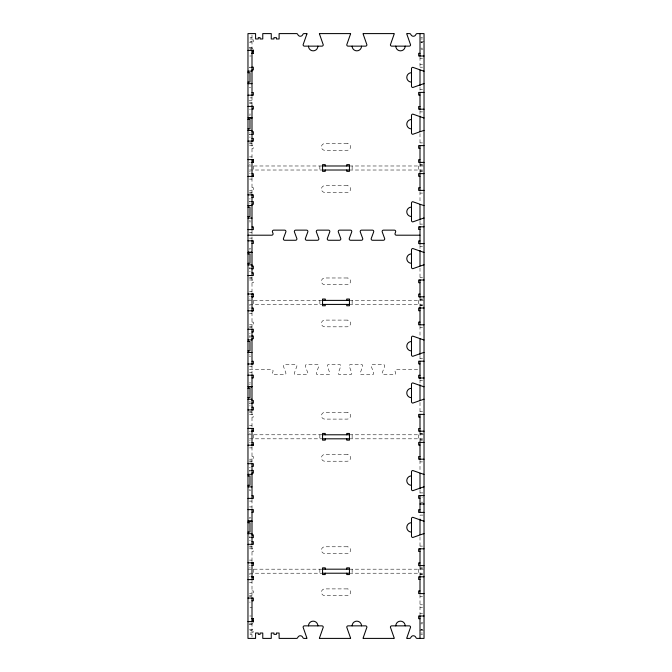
<?xml version="1.0" encoding="UTF-8"?>
<svg xmlns="http://www.w3.org/2000/svg" width="672" height="672" viewBox="0 0 672 672"><rect width="100%" height="100%" fill="white"/><g stroke="black" fill="none" stroke-linecap="round" stroke-linejoin="round"><path stroke-width="0.5" stroke-dasharray="3.36 2.52" d="M424.032 41.555L420 41.555M420 630.445L424.032 630.445M249.984 37.632L252 37.632M420.756 37.632L422.52 37.632M249.984 38.976L252 38.976M420.756 38.976L422.52 38.976M252 39.875L253.344 39.875L253.344 42.563L249.48 42.563M249.984 41.555L252 41.555M420.756 42.395L422.52 42.395M420.756 42.563L422.52 42.563M248.976 47.712L252 47.712M249.48 48.157L253.344 48.157L253.344 48.67M420.756 48.157L422.52 48.157M249.984 49.165L252 49.165M421.008 49.165L423.024 49.165M249.648 56.003L251.328 56.003M420 58.691L422.52 58.691M420 64.512L422.52 64.512M249.648 67.2L250.32 67.2M420 67.2L422.52 67.2M249.312 67.326L250.656 67.326M249.312 87.486L250.656 87.486M420 89.712L422.52 89.712M249.984 97.885L252 97.885M248.976 100.8L252 100.8M249.48 102.606L252 102.606M249.48 103.715L252 103.715M249.48 109.2L250.488 109.2M420 111.888L422.52 111.888M249.312 114.114L250.656 114.114M249.48 115.458L250.236 115.458M249.48 132.93L250.236 132.93M249.312 134.274L250.656 134.274M249.48 134.4L250.32 134.4M249.48 137.088L250.236 137.088M249.48 142.909L252 142.909M420 142.909L422.52 142.909M249.48 143.808L252 143.808M249.48 145.597L253.344 145.597L253.344 148.285L252 148.285M249.48 156.912L252 156.912M249.48 162.397L250.236 162.397M249.48 164.64L250.236 164.64M420 164.64L422.52 164.64M420 165.085L422.52 165.085M247.968 165.984L322.56 165.984M349.44 165.984L424.032 165.984M249.48 170.016L322.56 170.016M349.44 170.016L422.52 170.016M420 170.915L422.52 170.915M249.48 171.36L250.236 171.36M420 171.36L422.52 171.36M249.48 173.603L250.236 173.603M249.48 179.088L252 179.088M252 187.715L253.344 187.715L253.344 190.403L249.48 190.403M249.48 192.192L252 192.192M249.48 193.091L252 193.091M420 193.091L422.52 193.091M249.48 198.912L250.236 198.912M249.48 201.6L250.32 201.6M249.312 201.726L250.656 201.726M249.48 203.07L250.236 203.07M249.48 220.542L250.236 220.542M249.312 221.886L250.656 221.886M420 224.112L422.52 224.112M249.48 232.285L252 232.285M249.48 238.115L252 238.115M420 246.288L422.52 246.288M249.312 248.514L250.656 248.514M249.48 249.858L250.236 249.858M249.48 267.33L250.236 267.33M249.312 268.674L250.656 268.674M249.48 268.8L250.32 268.8M249.48 271.488L250.236 271.488M249.48 277.309L252 277.309M420 277.309L422.52 277.309M249.48 278.208L252 278.208M249.48 279.997L253.344 279.997L253.344 282.685L252 282.685M249.48 291.312L252 291.312M249.48 296.797L250.236 296.797M249.48 299.04L250.236 299.04M420 299.04L422.52 299.04M420 299.485L422.52 299.485M247.968 300.384L322.56 300.384M349.44 300.384L424.032 300.384M249.48 304.416L322.56 304.416M349.44 304.416L422.52 304.416M420 305.315L422.52 305.315M249.48 305.76L250.236 305.76M420 305.76L422.52 305.76M249.48 308.003L250.236 308.003M249.48 313.488L252 313.488M252 322.115L253.344 322.115L253.344 324.803L249.48 324.803M249.48 326.592L252 326.592M249.48 327.491L252 327.491M420 327.491L422.52 327.491M249.48 333.312L250.236 333.312M249.48 336L250.32 336M249.312 336.126L250.656 336.126M249.48 337.47L250.236 337.47M249.48 354.942L250.236 354.942M249.312 356.286L250.656 356.286M420 358.512L422.52 358.512M249.48 366.685L252 366.685M249.455 369.6L271.74 369.6A1.344 1.344 0 0 1 273 371.406L272.437 372.935A1.344 1.344 0 0 0 273.731 374.665L284.592 374.665A1.344 1.344 0 0 0 285.877 372.935L283.416 366.265A1.344 1.344 0 0 1 284.701 364.535L295.571 364.535A1.344 1.344 0 0 1 296.856 366.265L294.395 372.935A1.344 1.344 0 0 0 295.68 374.665L306.541 374.665A1.344 1.344 0 0 0 307.835 372.935L305.365 366.265A1.344 1.344 0 0 1 306.659 364.535L317.52 364.535A1.344 1.344 0 0 1 318.805 366.265L316.344 372.935A1.344 1.344 0 0 0 317.629 374.665L328.499 374.665A1.344 1.344 0 0 0 329.784 372.935L327.323 366.265A1.344 1.344 0 0 1 328.608 364.535L339.469 364.535A1.344 1.344 0 0 1 340.763 366.265L338.293 372.935A1.344 1.344 0 0 0 339.587 374.665L350.448 374.665A1.344 1.344 0 0 0 351.733 372.935L349.272 366.265A1.344 1.344 0 0 1 350.557 364.535L361.427 364.535A1.344 1.344 0 0 1 362.712 366.265L360.251 372.935A1.344 1.344 0 0 0 361.536 374.665L372.397 374.665A1.344 1.344 0 0 0 373.691 372.935L371.221 366.265A1.344 1.344 0 0 1 372.515 364.535L383.376 364.535A1.344 1.344 0 0 1 384.661 366.265L382.2 372.935A1.344 1.344 0 0 0 383.485 374.665L394.355 374.665A1.344 1.344 0 0 0 395.64 372.935L395.077 371.406A1.344 1.344 0 0 1 396.337 369.6L418.522 369.6M249.48 372.515L252 372.515M420 380.688L422.52 380.688M249.312 382.914L250.656 382.914M249.48 384.258L250.236 384.258M249.48 401.73L250.236 401.73M249.312 403.074L250.656 403.074M249.48 403.2L250.32 403.2M249.48 405.888L250.236 405.888M249.48 411.709L252 411.709M420 411.709L422.52 411.709M249.48 412.608L252 412.608M249.48 414.397L253.344 414.397L253.344 417.085L252 417.085M249.48 425.712L252 425.712M249.48 431.197L250.236 431.197M249.48 433.44L250.236 433.44M420 433.44L422.52 433.44M420 433.885L422.52 433.885M247.968 434.784L322.56 434.784M349.44 434.784L424.032 434.784M249.48 438.816L322.56 438.816M349.44 438.816L422.52 438.816M420 439.715L422.52 439.715M249.48 440.16L250.236 440.16M420 440.16L422.52 440.16M249.48 442.403L250.236 442.403M249.48 447.888L252 447.888M252 456.515L253.344 456.515L253.344 459.203L249.48 459.203M249.48 460.992L252 460.992M249.48 461.891L252 461.891M420 461.891L422.52 461.891M249.48 467.712L250.236 467.712M249.48 470.4L250.32 470.4M249.312 470.526L250.656 470.526M249.48 471.87L250.236 471.87M249.48 489.342L250.236 489.342M249.312 490.686L250.656 490.686M420 492.912L423.024 492.912M422.016 497.33L422.268 497.33M249.48 501.085L252 501.085M420.756 502.194L423.024 502.194M249.48 506.915L252 506.915M423.024 515.088L420 515.088L420 518.188M249.312 517.314L250.656 517.314M249.48 518.658L250.236 518.658M249.48 536.13L250.236 536.13M249.312 537.474L250.656 537.474M249.48 537.6L250.32 537.6M249.48 540.288L250.236 540.288M249.48 546.109L252 546.109M420 546.109L422.52 546.109M249.48 547.008L252 547.008M249.48 548.797L253.344 548.797L253.344 551.485L252 551.485M249.48 560.112L252 560.112M249.48 565.597L250.236 565.597M249.48 567.84L250.236 567.84M420 567.84L422.52 567.84M420 568.285L422.52 568.285M247.968 569.184L322.56 569.184M349.44 569.184L424.032 569.184M249.48 573.216L322.56 573.216M349.44 573.216L422.52 573.216M420 574.115L422.52 574.115M249.48 574.56L250.236 574.56M420 574.56L422.52 574.56M249.48 576.803L250.236 576.803M249.48 582.288L252 582.288M252 590.915L253.344 590.915L253.344 593.603L249.48 593.603M249.48 595.392L252 595.392M249.48 596.291L252 596.291M420 596.291L422.52 596.291M249.48 602.112L250.236 602.112M420 604.8L422.52 604.8M249.984 607.488L252 607.488M420 607.488L422.52 607.488M420 613.309L422.52 613.309M249.648 615.997L251.328 615.997M421.008 622.835L423.024 622.835M249.48 623.843L253.344 623.843L253.344 623.33M420.756 623.843L422.52 623.843M248.976 624.288L252 624.288M249.48 629.437L253.344 629.437L253.344 632.125L252 632.125M420.756 629.437L422.52 629.437M420.756 629.605L422.52 629.605M249.984 630.445L252 630.445M249.984 633.024L252 633.024M420.756 633.024L422.52 633.024M249.984 634.368L252 634.368M420.756 634.368L422.52 634.368M420 57.179L420 68.611M420 86.898L420 91.56M420 110.88L420 114.988M420 133.602L420 144.421M420 163.33L420 173.603M420 191.579L420 202.398M420 221.012L420 225.96M420 245.28L420 249.388M420 268.002L420 278.821M420 297.73L420 308.003M420 325.979L420 336.798M420 355.412L420 360.36M420 379.68L420 383.788M420 402.402L420 413.221M420 432.13L420 442.403M420 460.379L420 471.198M420 489.812L420 494.701M420 536.802L420 547.621M420 566.622L420 576.803M420 594.779L420 614.821M418.656 165.984L418.656 170.016M418.656 300.384L418.656 304.416M418.656 434.784L418.656 438.816M418.656 569.184L418.656 573.216M352.128 165.984L352.128 170.016M352.128 300.384L352.128 304.416M352.128 434.784L352.128 438.816M352.128 569.184L352.128 573.216M319.872 165.984L319.872 170.016M319.872 300.384L319.872 304.416M319.872 434.784L319.872 438.816M319.872 569.184L319.872 573.216M253.344 165.984L253.344 170.016M253.344 300.384L253.344 304.416M253.344 434.784L253.344 438.816M253.344 569.184L253.344 573.216M252 35.003L252 48.997M252 96.541L252 105.529M252 142.8L252 158.995M252 178.08L252 193.2M252 230.941L252 234.469M252 236.838L252 239.459M252 277.2L252 293.395M252 312.48L252 327.6M252 365.341L252 373.859M252 411.6L252 427.795M252 446.88L252 462M252 499.741L252 508.259M252 546L252 561.12M252 580.205L252 596.4M252 623.003L252 636.997M347.197 143.581L324.803 143.581A3.36 3.36 0 0 0 321.443 146.941A3.36 3.36 0 0 0 324.803 150.301L347.197 150.301A3.36 3.36 0 0 0 350.557 146.941A3.36 3.36 0 0 0 347.197 143.581M347.197 185.699L324.803 185.699A3.36 3.36 0 0 0 321.443 189.059A3.36 3.36 0 0 0 324.803 192.419L347.197 192.419A3.36 3.36 0 0 0 350.557 189.059A3.36 3.36 0 0 0 347.197 185.699M347.197 277.981L324.803 277.981A3.36 3.36 0 0 0 321.443 281.341A3.36 3.36 0 0 0 324.803 284.701L347.197 284.701A3.36 3.36 0 0 0 350.557 281.341A3.36 3.36 0 0 0 347.197 277.981M347.197 320.099L324.803 320.099A3.36 3.36 0 0 0 321.443 323.459A3.36 3.36 0 0 0 324.803 326.819L347.197 326.819A3.36 3.36 0 0 0 350.557 323.459A3.36 3.36 0 0 0 347.197 320.099M347.197 412.381L324.803 412.381A3.36 3.36 0 0 0 321.443 415.741A3.36 3.36 0 0 0 324.803 419.101L347.197 419.101A3.36 3.36 0 0 0 350.557 415.741A3.36 3.36 0 0 0 347.197 412.381M347.197 454.499L324.803 454.499A3.36 3.36 0 0 0 321.443 457.859A3.36 3.36 0 0 0 324.803 461.219L347.197 461.219A3.36 3.36 0 0 0 350.557 457.859A3.36 3.36 0 0 0 347.197 454.499M347.197 546.781L324.803 546.781A3.36 3.36 0 0 0 321.443 550.141A3.36 3.36 0 0 0 324.803 553.501L347.197 553.501A3.36 3.36 0 0 0 350.557 550.141A3.36 3.36 0 0 0 347.197 546.781M347.197 588.899L324.803 588.899A3.36 3.36 0 0 0 321.443 592.259A3.36 3.36 0 0 0 324.803 595.619L347.197 595.619A3.36 3.36 0 0 0 350.557 592.259A3.36 3.36 0 0 0 347.197 588.899"/><path stroke-width="1.01" d="M247.968 50.4L253.344 50.4M252 50.845L253.344 50.845M252 53.088L253.344 53.088L253.344 50.014M252 53.315L253.344 53.483M420 53.315L418.656 53.315L418.656 56.003L424.032 56.003M251.664 67.2L253.344 67.2L253.344 69.888L252 69.888M247.968 71.165L252 71.106M247.968 72.702L249.984 72.702L249.984 82.11L247.968 82.11M247.968 83.698L252 83.639M424.032 92.4L418.656 92.4L418.656 95.088L420 95.088M252 92.509L253.344 92.509L253.344 95.197L247.968 95.197M247.968 106.403L253.344 106.403L253.344 109.091L252 109.091M420 106.512L418.656 106.512L418.656 109.2L424.032 109.2M247.968 119.49L249.984 119.49L249.984 128.898L247.968 128.898M247.968 130.494L252 130.435M252 131.712L253.344 131.712L253.344 134.4L251.664 134.4M252 138.432L253.344 138.432L253.344 141.12L247.968 141.12M424.032 145.597L418.656 145.597L418.656 148.285L420 148.285M247.968 159.6L253.344 159.6L253.344 162.397L251.748 162.397M252 159.709L253.344 159.709M420 159.709L418.656 159.709L418.656 162.397L424.032 162.397M252 162.288L253.344 162.288M322.56 165.984L349.44 165.984M322.56 170.016L349.44 170.016M424.032 173.603L418.656 173.603L418.656 176.291L420 176.291M252 173.712L253.344 173.712L253.344 176.4L247.968 176.4M252 176.291L253.344 176.291M420 187.715L418.656 187.715L418.656 190.403L424.032 190.403M247.968 194.88L253.344 194.88L253.344 197.568L252 197.568M251.664 201.6L253.344 201.6L253.344 204.288L252 204.288M247.968 205.506L252 205.506M247.968 207.102L249.984 207.102L249.984 216.51L247.968 216.51M247.968 218.039L252 218.098M424.032 226.8L418.656 226.8L418.656 229.488L420 229.488M252 226.909L253.344 226.909L253.344 229.597L247.968 229.597M247.968 235.2L271.74 235.2A1.344 1.344 0 0 0 273 233.394L272.437 231.865A1.344 1.344 0 0 1 273.731 230.135L284.592 230.135A1.344 1.344 0 0 1 285.877 231.865L283.416 238.535A1.344 1.344 0 0 0 284.701 240.265L295.571 240.265A1.344 1.344 0 0 0 296.856 238.535L294.395 231.865A1.344 1.344 0 0 1 295.68 230.135L306.541 230.135A1.344 1.344 0 0 1 307.835 231.865L305.365 238.535A1.344 1.344 0 0 0 306.659 240.265L317.52 240.265A1.344 1.344 0 0 0 318.805 238.535L316.344 231.865A1.344 1.344 0 0 1 317.629 230.135L328.499 230.135A1.344 1.344 0 0 1 329.784 231.865L327.323 238.535A1.344 1.344 0 0 0 328.608 240.265L339.469 240.265A1.344 1.344 0 0 0 340.763 238.535L338.293 231.865A1.344 1.344 0 0 1 339.587 230.135L350.448 230.135A1.344 1.344 0 0 1 351.733 231.865L349.272 238.535A1.344 1.344 0 0 0 350.557 240.265L361.427 240.265A1.344 1.344 0 0 0 362.712 238.535L360.251 231.865A1.344 1.344 0 0 1 361.536 230.135L372.397 230.135A1.344 1.344 0 0 1 373.691 231.865L371.221 238.535A1.344 1.344 0 0 0 372.515 240.265L383.376 240.265A1.344 1.344 0 0 0 384.661 238.535L382.2 231.865A1.344 1.344 0 0 1 383.485 230.135L394.355 230.135A1.344 1.344 0 0 1 395.64 231.865L395.077 233.394A1.344 1.344 0 0 0 396.337 235.2L420 235.2M247.968 240.803L253.344 240.803L253.344 243.491L252 243.491M420 240.912L418.656 240.912L418.656 243.6L424.032 243.6M247.968 253.89L249.984 253.89L249.984 263.298L247.968 263.298M247.968 264.894L252 264.835M252 266.112L253.344 266.112L253.344 268.8L251.664 268.8M252 272.832L253.344 272.832L253.344 275.52L247.968 275.52M424.032 279.997L418.656 279.997L418.656 282.685L420 282.685M247.968 294L253.344 294L253.344 296.797L251.748 296.797M252 294.109L253.344 294.109M420 294.109L418.656 294.109L418.656 296.797L424.032 296.797M252 296.688L253.344 296.688M322.56 300.384L349.44 300.384M322.56 304.416L349.44 304.416M424.032 308.003L418.656 308.003L418.656 310.691L420 310.691M252 308.112L253.344 308.112L253.344 310.8L247.968 310.8M252 310.691L253.344 310.691M420 322.115L418.656 322.115L418.656 324.803L424.032 324.803M247.968 329.28L253.344 329.28L253.344 331.968L252 331.968M251.664 336L253.344 336L253.344 338.688L252 338.688M247.968 339.965L252 339.906M247.968 341.502L249.984 341.502L249.984 350.91L247.968 350.91M247.968 352.439L252 352.498M424.032 361.2L418.656 361.2L418.656 363.888L420 363.888M252 361.309L253.344 361.309L253.344 363.997L247.968 363.997M247.968 375.203L253.344 375.203L253.344 377.891L252 377.891M420 375.312L418.656 375.312L418.656 378L424.032 378M247.968 388.29L249.984 388.29L249.984 397.698L247.968 397.698M247.968 399.294L252 399.235M252 400.512L253.344 400.512L253.344 403.2L251.664 403.2M252 407.232L253.344 407.232L253.344 409.92L247.968 409.92M424.032 414.397L418.656 414.397L418.656 417.085L420 417.085M247.968 428.4L253.344 428.4L253.344 431.197L251.748 431.197M252 428.509L253.344 428.509M420 428.509L418.656 428.509L418.656 431.197L424.032 431.197M252 431.088L253.344 431.088M322.56 434.784L349.44 434.784M322.56 438.816L349.44 438.816M424.032 442.403L418.656 442.403L418.656 445.091L420 445.091M252 442.512L253.344 442.512L253.344 445.2L247.968 445.2M252 445.091L253.344 445.091M420 456.515L418.656 456.515L418.656 459.203L424.032 459.203M247.968 463.68L253.344 463.68L253.344 466.368L252 466.368M251.664 470.4L253.344 470.4L253.344 473.088L252 473.088M247.968 474.365L252 474.306M247.968 475.902L249.984 475.902L249.984 485.31L247.968 485.31M247.968 486.839L252 486.898M424.032 495.6L418.656 495.6L418.656 498.288L420 498.288M252 495.709L253.344 495.709L253.344 498.397L247.968 498.397M420 504L424.032 504M247.968 509.603L253.344 509.603L253.344 512.291L252 512.291M420 509.712L418.656 509.712L418.656 512.4L424.032 512.4M247.968 522.69L249.984 522.69L249.984 532.098L247.968 532.098M247.968 533.694L252 533.694M252 534.912L253.344 534.912L253.344 537.6L251.664 537.6M252 541.632L253.344 541.632L253.344 544.32L247.968 544.32M424.032 548.797L418.656 548.797L418.656 551.485L420 551.485M247.968 562.8L253.344 562.8L253.344 565.488L252 565.488M252 562.909L253.344 562.909M420 562.909L418.656 562.909L418.656 565.597L424.032 565.597M322.56 569.184L349.44 569.184M322.56 573.216L349.44 573.216M251.748 576.803L253.344 576.803L253.344 579.6L247.968 579.6M424.032 576.803L418.656 576.803L418.656 579.491L420 579.491M252 576.912L253.344 576.912M252 579.491L253.344 579.491M420 590.915L418.656 590.915L418.656 593.603L424.032 593.603M247.968 598.08L253.344 598.08L253.344 600.768L252 600.768M424.032 615.997L418.656 615.997L418.656 618.685L420 618.685M252 618.685L253.344 618.517M252 618.912L253.344 618.912L253.344 621.986M252 621.155L253.344 621.155M247.968 621.6L253.344 621.6M420 33.6L420 56.171M420 70.014L420 85.495M420 92.4L420 109.872M420 116.021L420 131.536M420 145.429L420 163.103M420 172.897L420 190.571M420 204.464L420 219.979M420 226.8L420 244.272M420 250.421L420 265.936M420 279.829L420 297.503M420 307.297L420 324.971M420 338.864L420 354.379M420 361.2L420 378.672M420 384.821L420 400.336M420 414.229L420 431.903M420 441.697L420 459.371M420 473.264L420 488.779M420 495.6L420 512.4M420 519.221L420 534.736M420 548.629L420 566.303M420 576.097L420 593.771M420 615.829L420 638.4M346.752 165.984L346.752 164.64L349.44 164.64L349.44 171.36L346.752 171.36L346.752 170.016M346.752 300.384L346.752 299.04L349.44 299.04L349.44 305.76L346.752 305.76L346.752 304.416M346.752 434.784L346.752 433.44L349.44 433.44L349.44 440.16L346.752 440.16L346.752 438.816M346.752 569.184L346.752 567.84L349.44 567.84L349.44 574.56L346.752 574.56L346.752 573.216M325.248 165.984L325.248 164.64L322.56 164.64L322.56 171.36L325.248 171.36L325.248 170.016M325.248 300.384L325.248 299.04L322.56 299.04L322.56 305.76L325.248 305.76L325.248 304.416M325.248 434.784L325.248 433.44L322.56 433.44L322.56 440.16L325.248 440.16L325.248 438.816M325.248 569.184L325.248 567.84L322.56 567.84L322.56 574.56L325.248 574.56L325.248 573.216M252 50.064L252 95.701M252 105.529L252 141.456M252 159.6L252 177.072M252 194.544L252 230.101M252 240.299L252 275.856M252 294L252 311.472M252 328.944L252 364.501M252 374.699L252 410.256M252 428.4L252 445.872M252 463.344L252 498.901M252 509.099L252 544.656M252 562.128L252 579.6M252 597.744L252 621.936M424.032 386.761A1.344 1.344 0 0 1 423.646 386.702L412.835 382.914A1.344 1.344 0 0 0 411.491 384.258L411.491 401.73A1.344 1.344 0 0 0 412.835 403.074L423.646 399.294A1.344 1.344 0 0 1 424.032 399.235M411.491 397.698A4.704 4.704 0 0 1 406.787 392.994A4.704 4.704 0 0 1 411.491 388.29M424.032 533.635A1.344 1.344 0 0 0 423.646 533.694L412.835 537.474A1.344 1.344 0 0 1 411.491 536.13L411.491 518.658A1.344 1.344 0 0 1 412.835 517.314L423.646 521.102A1.344 1.344 0 0 0 424.032 521.161M411.491 532.098A4.704 4.704 0 0 1 406.787 527.394A4.704 4.704 0 0 1 411.491 522.69M424.032 486.839A1.344 1.344 0 0 0 423.646 486.898L412.835 490.686A1.344 1.344 0 0 1 411.491 489.342L411.491 471.87A1.344 1.344 0 0 1 412.835 470.526L423.646 474.306A1.344 1.344 0 0 0 424.032 474.365M411.491 485.31A4.704 4.704 0 0 1 406.787 480.606A4.704 4.704 0 0 1 411.491 475.902M308.473 625.859A4.704 4.704 0 0 1 313.177 621.155A4.704 4.704 0 0 1 317.881 625.859M352.128 625.859A4.704 4.704 0 0 1 356.832 621.155A4.704 4.704 0 0 1 361.536 625.859M395.783 625.859A4.704 4.704 0 0 1 400.487 621.155A4.704 4.704 0 0 1 405.191 625.859M424.032 352.439A1.344 1.344 0 0 0 423.646 352.498L412.835 356.286A1.344 1.344 0 0 1 411.491 354.942L411.491 337.47A1.344 1.344 0 0 1 412.835 336.126L423.646 339.906A1.344 1.344 0 0 0 424.032 339.965M411.491 350.91A4.704 4.704 0 0 1 406.787 346.206A4.704 4.704 0 0 1 411.491 341.502M424.032 264.835A1.344 1.344 0 0 0 423.646 264.894L412.835 268.674A1.344 1.344 0 0 1 411.491 267.33L411.491 249.858A1.344 1.344 0 0 1 412.835 248.514L423.646 252.302A1.344 1.344 0 0 0 424.032 252.361M411.491 263.298A4.704 4.704 0 0 1 406.787 258.594A4.704 4.704 0 0 1 411.491 253.89M424.032 218.039A1.344 1.344 0 0 0 423.646 218.098L412.835 221.886A1.344 1.344 0 0 1 411.491 220.542L411.491 203.07A1.344 1.344 0 0 1 412.835 201.726L423.646 205.506A1.344 1.344 0 0 0 424.032 205.565M411.491 216.51A4.704 4.704 0 0 1 406.787 211.806A4.704 4.704 0 0 1 411.491 207.102M424.032 130.435A1.344 1.344 0 0 0 423.646 130.494L412.835 134.274A1.344 1.344 0 0 1 411.491 132.93L411.491 115.458A1.344 1.344 0 0 1 412.835 114.114L423.646 117.902A1.344 1.344 0 0 0 424.032 117.961M411.491 128.898A4.704 4.704 0 0 1 406.787 124.194A4.704 4.704 0 0 1 411.491 119.49M424.032 83.639A1.344 1.344 0 0 0 423.646 83.698L412.835 87.486A1.344 1.344 0 0 1 411.491 86.142L411.491 68.67A1.344 1.344 0 0 1 412.835 67.326L423.646 71.106A1.344 1.344 0 0 0 424.032 71.165M411.491 82.11A4.704 4.704 0 0 1 406.787 77.406A4.704 4.704 0 0 1 411.491 72.702M317.881 46.141A4.704 4.704 0 0 1 313.177 50.845A4.704 4.704 0 0 1 308.473 46.141M361.536 46.141A4.704 4.704 0 0 1 356.832 50.845A4.704 4.704 0 0 1 352.128 46.141M405.191 46.141A4.704 4.704 0 0 1 400.487 50.845A4.704 4.704 0 0 1 395.783 46.141M306.877 33.986L303.097 44.797A1.344 1.344 0 0 0 304.441 46.141L321.913 46.141A1.344 1.344 0 0 0 323.257 44.797L319.469 33.986A1.344 1.344 0 0 1 319.41 33.6L350.591 33.6A1.344 1.344 0 0 1 350.54 33.986L346.752 44.797A1.344 1.344 0 0 0 348.096 46.141L365.568 46.141A1.344 1.344 0 0 0 366.912 44.797L363.124 33.986A1.344 1.344 0 0 1 363.073 33.6L394.254 33.6A1.344 1.344 0 0 1 394.195 33.986L390.407 44.797A1.344 1.344 0 0 0 391.751 46.141L409.223 46.141A1.344 1.344 0 0 0 410.567 44.797L406.787 33.986A1.344 1.344 0 0 1 406.728 33.6L409.559 33.6A1.344 1.344 0 0 1 410.827 34.499A2.688 2.688 0 0 0 415.901 34.499A1.344 1.344 0 0 1 417.169 33.6L424.032 33.6L424.032 638.4L417.169 638.4A1.344 1.344 0 0 1 415.901 637.501A2.688 2.688 0 0 0 410.827 637.501A1.344 1.344 0 0 1 409.559 638.4L406.728 638.4A1.344 1.344 0 0 1 406.787 638.014L410.567 627.203A1.344 1.344 0 0 0 409.223 625.859L391.751 625.859A1.344 1.344 0 0 0 390.407 627.203L394.195 638.014A1.344 1.344 0 0 1 394.254 638.4L363.073 638.4A1.344 1.344 0 0 1 363.124 638.014L366.912 627.203A1.344 1.344 0 0 0 365.568 625.859L348.096 625.859A1.344 1.344 0 0 0 346.752 627.203L350.54 638.014A1.344 1.344 0 0 1 350.591 638.4L319.41 638.4A1.344 1.344 0 0 1 319.469 638.014L323.257 627.203A1.344 1.344 0 0 0 321.913 625.859L304.441 625.859A1.344 1.344 0 0 0 303.097 627.203L306.877 638.014A1.344 1.344 0 0 1 306.936 638.4L304.105 638.4A1.344 1.344 0 0 1 302.837 637.501A2.688 2.688 0 0 0 297.763 637.501A1.344 1.344 0 0 1 296.495 638.4L279.107 638.4L279.107 633.024L276.419 633.024L276.419 634.368L273.949 634.368L273.949 633.024L271.261 633.024L271.261 638.4L262.769 638.4L262.769 633.024L260.081 633.024L260.081 634.368L258.275 634.368L258.275 633.024L255.587 633.024L255.587 638.4L247.968 638.4L247.968 33.6L255.587 33.6L255.587 38.976L258.275 38.976L258.275 37.632L260.081 37.632L260.081 38.976L262.769 38.976L262.769 33.6L271.261 33.6L271.261 38.976L273.949 38.976L273.949 37.632L276.419 37.632L276.419 38.976L279.107 38.976L279.107 33.6L296.495 33.6A1.344 1.344 0 0 1 297.763 34.499A2.688 2.688 0 0 0 302.837 34.499A1.344 1.344 0 0 1 304.105 33.6L306.936 33.6A1.344 1.344 0 0 1 306.877 33.986M252 117.902L247.968 117.902L252 117.961M252 252.302L247.968 252.302L252 252.361M252 386.702L247.968 386.702L252 386.761M252 521.102L247.968 521.102L252 521.161"/></g></svg>
